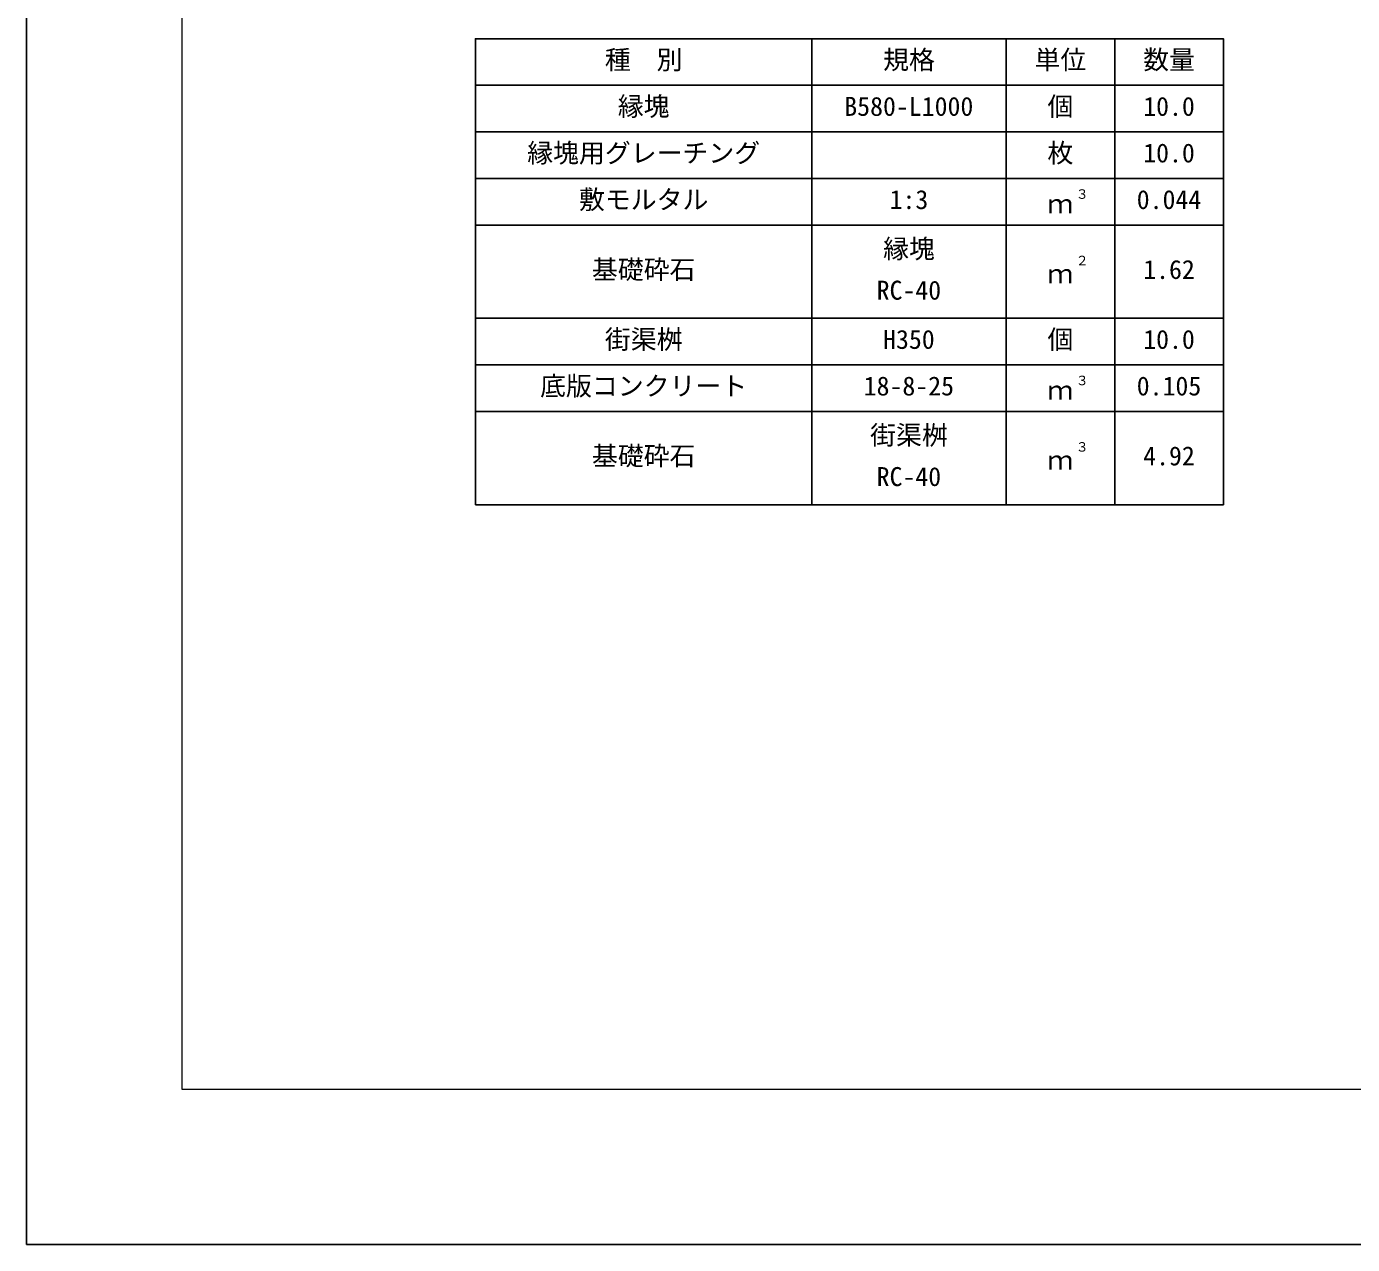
# Model space of a CAD drawing. Units: millimetres, scale not verified. Extents: x -12600 to 12600, y -8910 to 8910.
# Drawn here: x -12600 to -7477, y -8910 to -4206 of the extents above; entities that cross this region are included whole.
import ezdxf
from ezdxf.enums import TextEntityAlignment as Align

# ---------------------------------------------------------------- set-up
doc = ezdxf.new("R2010")
doc.units = ezdxf.units.MM
doc.header["$LTSCALE"] = 30
for name, color, linetype, lineweight in [('0-1_Defpoints', 5, 'Continuous', 25), ('0-3_HYO', 3, 'Continuous', 25), ('0-4_HYO2', 4, 'Continuous', 25), ('0-7_TXT', 7, 'Continuous', 25), ('0-8_WAKU', 3, 'Continuous', 13)]:
    doc.layers.add(name, color=color, linetype=linetype, lineweight=lineweight)
doc.styles.add('ＭＳ ゴシック', font='')
doc.styles.get('ＭＳ ゴシック').set_extended_font_data('MS Gothic')

msp = doc.modelspace()

# ---------------------------------------------------------------- linework, layer by layer
at = {"layer": '0-1_Defpoints'}
msp.add_lwpolyline([(-12600, -8910), (12600, -8910), (12600, 8910), (-12600, 8910)], close=True, dxfattribs=at)
at = {"layer": '0-3_HYO'}
for p, q in [((-9565.42, -4252.71), (-9565.42, -6052.71)), ((-8815.42, -4252.71), (-8815.42, -6052.71)), ((-8395.42, -4252.71), (-8395.42, -6052.71)), ((-10865.42, -4432.71), (-7975.42, -4432.71))]:
    msp.add_line(p, q, dxfattribs=at)
msp.add_lwpolyline([(-10865.42, -6052.71), (-7975.42, -6052.71), (-7975.42, -4252.71), (-10865.42, -4252.71)], close=True, dxfattribs=at)
at = {"layer": '0-4_HYO2'}
for p, q in [((-10865.42, -4612.71), (-7975.42, -4612.71)), ((-10865.42, -4792.71), (-7975.42, -4792.71)), ((-10865.42, -4972.71), (-7975.42, -4972.71)), ((-10865.42, -5332.71), (-7975.42, -5332.71)), ((-10865.42, -5512.71), (-7975.42, -5512.71)), ((-10865.42, -5692.71), (-7975.42, -5692.71))]:
    msp.add_line(p, q, dxfattribs=at)
at = {"layer": '0-8_WAKU'}
msp.add_lwpolyline([(-12000, -8310), (12000, -8310), (12000, 8310), (-12000, 8310)], close=True, dxfattribs=at)

# ---------------------------------------------------------------- texts
at = {"layer": '0-7_TXT', "style": 'ＭＳ ゴシック'}
for s, height, p in [('種\u3000別', 73.31, (-10365.42, -4392.71)), ('規格', 73.31, (-9290.42, -4392.71)), ('単位', 73.31, (-8705.42, -4392.71)), ('数量', 73.31, (-8285.42, -4392.71)), ('縁塊', 73.31, (-10315.42, -4572.71)), ('B580-L1000', 73.31, (-9440.42, -4572.71)), ('個', 73.31, (-8655.42, -4572.71)), ('10.0', 73.31, (-8285.42, -4572.71)), ('縁塊用グレーチング', 73.31, (-10665.42, -4752.71)), ('枚', 73.31, (-8655.42, -4752.71)), ('10.0', 73.31, (-8285.42, -4752.71)), ('敷モルタル', 73.31, (-10465.42, -4932.71)), ('1:3', 73.31, (-9265.42, -4932.71)), ('３', 36.66, (-8546.18, -4882.09)), ('0.044', 73.31, (-8310.42, -4932.71)), ('ｍ', 73.31, (-8655.42, -4949.37)), ('縁塊', 73.31, (-9290.42, -5122.71)), ('基礎砕石', 73.31, (-10415.42, -5202.71)), ('２', 36.66, (-8546.18, -5138.76)), ('1.62', 73.31, (-8285.42, -5202.71)), ('ｍ', 73.31, (-8655.42, -5219.37)), ('RC-40', 73.31, (-9315.42, -5282.71)), ('街渠桝', 73.31, (-10365.42, -5472.71)), ('H350', 73.31, (-9290.42, -5472.71)), ('個', 73.31, (-8655.42, -5472.71)), ('10.0', 73.31, (-8285.42, -5472.71)), ('底版コンクリート', 73.31, (-10615.42, -5652.71)), ('18-8-25', 73.31, (-9365.42, -5652.71)), ('３', 36.66, (-8546.18, -5602.09)), ('0.105', 73.31, (-8310.42, -5652.71)), ('ｍ', 73.31, (-8655.42, -5669.37)), ('街渠桝', 73.31, (-9340.42, -5842.71)), ('基礎砕石', 73.31, (-10415.42, -5922.71)), ('３', 36.66, (-8546.18, -5858.76)), ('4.92', 73.31, (-8285.42, -5922.71)), ('ｍ', 73.31, (-8655.42, -5939.37)), ('RC-40', 73.31, (-9315.42, -6002.71))]:
    msp.add_text(s, height=height, dxfattribs=at).set_placement(p, align=Align.BOTTOM_LEFT)

doc.saveas('drawing.dxf')
